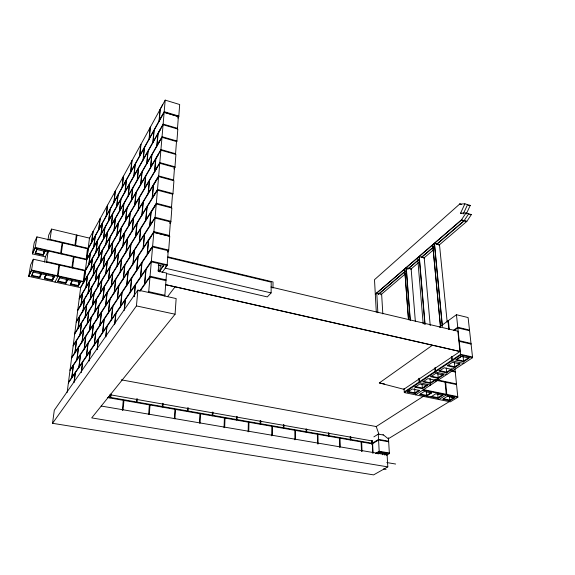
<?xml version="1.0" encoding="UTF-8"?>
<svg xmlns="http://www.w3.org/2000/svg" width="575" height="575" viewBox="0 0 575 575"><rect width="100%" height="100%" fill="white"/><g stroke="black" fill="none" stroke-linecap="round" stroke-linejoin="round"><path stroke-width="0.86" d="M283.978 424.717L283.971 427.807L306.159 431.688M283.396 428.31L283.403 424.616M272.349 435.297L272.421 426.384M166.434 273.549L267.296 296.908L271.113 292.919L271.213 282.145L167.814 257.485M271.759 435.872L271.838 426.283M272.981 288.14L273.032 281.951L167.922 256.853M260.806 420.627L260.762 423.739L283.396 427.707M260.166 424.242L260.216 420.519M248.156 431.839L248.364 422.179M248.767 431.264L248.961 422.287M236.447 420.095L236.555 416.343M237.152 416.451L237.058 419.585L260.173 423.638M224.049 427.728L224.401 417.989M224.674 427.34L225.005 418.097M212.225 415.862L212.391 412.081M212.994 412.189L212.865 415.351L236.462 419.484M200.078 423.135L200.538 413.82M199.46 423.035L199.92 413.705M187.493 411.535L187.709 407.725M188.334 407.833L188.154 411.024L212.254 415.243M174.318 418.737L174.922 409.335M174.951 418.844L175.555 409.45M387.809 466.878L91.705 417.896L175.073 314.223L176.144 298.569L137.907 290.08L54.302 410.234L52.533 423.308L373.599 474.885L387.809 466.878L387.126 454.918L101.164 406.036M162.222 407.114L162.502 403.269M163.135 403.384L162.905 406.597L187.529 410.909M164.802 296.053L166.542 273.067L158.197 271.134L158.808 263.602M162.085 272.543L167.109 265.557L168.231 250.736M170.408 221.921L169.33 236.196L153.82 232.35L71.587 358.081M171.472 207.913L172.507 194.156M173.528 180.651L174.534 167.382M175.519 154.352L176.489 141.551M177.452 128.951L178.387 116.588L164.134 112.319L88.112 248.896L36.922 236.907L34.191 242.887L32.408 253.884L45.317 256.817M167.663 252.224L168.647 250.822L169.747 236.282L153.841 232.343M169.848 223.459L170.818 222.015L171.875 208.006L156.256 203.96L74.7 333.931M173.988 169L174.929 167.476L175.914 154.445L160.878 150.204L80.658 287.665L28.75 276.367L30.59 265.053L33.321 259.217L85.308 270.911L161.985 137.346L176.877 141.644L177.826 129.066L163.07 124.725L86.717 259.828L35.14 247.976L32.408 253.884M177.919 118.141L178.768 116.682L179.68 104.528L165.205 100.122L89.484 238.122L83.878 282.152L31.481 270.609L28.75 276.367M159.39 271.925L163.415 265.607L159.9 270.552L158.197 270.157M148.63 414.345L149.385 404.872M149.277 414.46L150.032 404.98M160.324 265.312L159.843 271.292L158.132 270.897M148.652 292.467L165.19 100.115M136.404 402.601L136.749 398.727M137.396 398.842L137.116 402.083L162.272 406.489M145.755 269.905L144.49 284.172L140.041 290.519M148.364 240.688L147.143 254.423L136.879 269.79M150.873 212.542L149.694 225.781L139.545 241.651M153.288 185.409L152.145 198.174L142.111 214.497M155.617 159.225L154.517 171.544L144.591 188.277M157.866 133.939L156.803 145.842L146.992 162.948M160.044 109.502L159.023 120.994L149.313 138.453M144.692 284.539L146.028 269.51M147.351 254.747L148.638 240.278L151.225 236.339M149.895 226.068L151.139 212.118L156.278 203.952M152.353 198.425L153.547 184.97L158.628 176.583M154.718 171.76L155.875 158.779L158.377 154.517M157.004 146.021L158.118 133.486L160.59 129.138M159.225 121.145L160.303 109.034L162.739 104.607M52.533 423.308L136.44 305.907L137.907 290.08M140.393 277.747L141.73 263.149M143.053 248.817L144.347 234.737M145.619 220.915L146.862 207.338M148.091 194.005L149.292 180.902M150.478 168.022L151.642 155.365M152.792 142.909L153.92 130.683M141.996 262.753L140.724 276.625L151.347 261.086L167.167 264.809M144.605 234.334L143.376 247.703L153.877 231.632L169.381 235.477M147.121 206.921L145.935 219.822L156.314 203.263L171.522 207.223M149.55 180.471L148.407 192.92L158.664 175.928L173.578 179.982M151.893 154.927L150.787 166.951L160.928 149.558L175.569 153.705M154.165 130.23L153.101 141.853L163.127 124.099L177.495 128.326M123.036 409.975L123.948 400.423M134.097 296.729L135.175 285.365M137.899 256.687L136.627 270.171L126.924 284.697M140.523 229.03L139.287 242.046L129.691 257.054M143.053 202.342L141.86 214.906L132.358 230.359M145.497 176.561L144.347 188.693L134.938 204.556M147.854 151.649L146.747 163.379L137.432 179.608M150.147 127.542L149.069 138.884L139.854 155.458M134.37 296.262L135.434 284.992M136.814 270.509L138.158 256.299M139.481 242.341L140.774 228.634M142.047 215.165L143.304 201.926M144.533 188.923L145.741 176.137M146.934 163.573L148.098 151.218M149.256 139.049L150.391 127.104M122.31 410.55L123.287 400.308M130.108 292.768L131.51 278.444M132.882 264.363L134.227 250.542M135.549 236.958L136.85 223.603M138.129 210.486L139.387 197.584M140.623 184.906L141.845 172.435M143.046 160.159L144.224 148.098M131.754 278.07L130.432 291.683L140.458 277.013M134.471 250.154L133.192 263.293L143.118 248.105M137.094 223.208L135.865 235.894L145.676 220.232M139.632 197.182L138.438 209.429L148.149 193.344M142.083 172.018L140.925 183.863L150.535 167.382M144.454 147.674L143.34 159.131L152.849 142.298M124.394 309.911L125.429 299.611M126.852 285.401L128.247 271.443M129.619 257.737L130.971 244.26M132.293 231.013L133.594 217.997M134.873 205.189L136.131 192.603M137.375 180.227L138.589 168.044M139.797 156.055L140.976 144.268M124.15 310.263L125.185 299.97M128.009 271.81L126.68 285.056L117.501 298.799M130.733 244.641L129.447 257.428L120.355 271.652M133.357 218.385L132.121 230.74L123.108 245.403M135.901 193.006L134.701 204.952L125.774 220.009M138.359 168.453L137.202 180.018L128.354 195.435M140.746 144.684L139.624 155.875L130.856 171.63M110.019 397.986L110.429 394.076M111.09 394.198L110.752 397.462L136.462 401.968M120.391 306.971L121.835 292.905M123.251 279.083L124.646 265.499M126.018 252.145L127.37 239.013M128.692 226.104L129.993 213.411M131.28 200.927L132.537 188.643M133.788 176.539L135.01 164.651M122.073 292.553L120.7 305.914L130.18 292.05M124.883 265.132L123.56 278.041L132.947 263.666M127.6 238.639L126.32 251.11L135.621 236.282M130.223 213.023L128.987 225.084L138.194 209.832M132.768 188.248L131.567 199.913L140.688 184.273M135.233 164.249L134.076 175.548L143.103 159.555M114.576 324.724L115.726 313.785M118.637 286.134L117.271 299.144L108.567 312.175M121.447 259.433L120.125 272.004L111.493 285.495M124.164 233.608L122.885 245.762L114.324 259.684M126.788 208.617L125.551 220.383L117.063 234.693M129.332 184.431L128.132 195.823L119.715 210.493M131.797 160.986L130.64 172.026L122.295 187.026M114.899 323.545L115.956 313.447M117.429 299.496L118.867 285.789M120.283 272.32L121.67 259.073M123.043 246.042L124.387 233.234M125.709 220.635L127.01 208.236M128.29 196.039L129.548 184.043M130.798 172.213L132.02 160.59M111.191 320.412L112.671 306.604M114.13 293.027L115.568 279.68M116.977 266.556L118.364 253.64M119.729 240.939L121.073 228.44M122.396 216.15L123.697 204.046M124.983 192.122L126.241 180.399M112.894 306.274L111.485 319.391L120.462 306.259M115.791 279.335L114.425 292.021L123.323 278.401M118.587 253.287L117.264 265.549L126.09 251.483M121.289 228.074L120.017 239.947L128.757 225.465M123.913 203.672L122.676 215.165L131.344 200.308M126.457 180.011L125.264 191.152L133.846 175.943M105.707 336.562L106.77 326.873M109.746 299.733L108.344 312.512L100.086 324.882M112.628 273.484L111.27 285.847L103.069 298.662M115.417 248.077L114.102 260.044L105.965 273.276M118.119 223.474L116.847 235.067L108.768 248.68M120.736 199.64L119.499 210.874L111.485 224.839M123.273 176.525L122.08 187.414L114.13 201.71M105.843 336.993L106.986 326.55M108.488 312.865L109.969 299.395M111.413 286.163L112.851 273.132M114.245 260.331L115.64 247.717M116.991 235.319L118.335 223.1M119.643 211.097L120.951 199.259M122.223 187.615L123.488 176.137M104.19 319.283L102.753 332.17L111.263 319.714M107.151 292.819L105.757 305.282L114.202 292.359M110.019 267.202L108.668 279.263L117.048 265.902M112.793 242.391L111.485 254.078L119.794 240.307M115.482 218.349L114.217 229.677L122.461 215.539M118.098 195.033L116.869 206.015L125.048 191.533M102.465 333.162L103.982 319.599M105.477 306.267L106.943 293.149M108.388 280.241L109.811 267.54M111.212 255.041L112.585 242.736M113.943 230.632L115.28 218.708M116.596 206.957L117.889 195.399M97.082 349.665L98.267 339.293M101.308 312.635L99.878 325.191L92.022 336.943M104.255 286.832L102.868 298.986L95.069 311.176M107.108 261.833L105.764 273.607L98.016 286.206M109.868 237.612L108.567 249.025L100.869 261.999M112.549 214.123L111.284 225.192L103.644 238.51M115.151 191.331L113.929 202.062L106.339 215.704M97.29 349.37L98.476 338.991M100.007 325.543L101.516 312.318M102.997 299.309L104.456 286.501M105.893 273.901L107.309 261.496M108.697 249.284L110.069 237.267M111.421 225.429L112.75 213.771M114.066 202.278L115.352 190.965M94.178 345.266L95.723 331.947M97.247 318.845L98.749 305.95M100.222 293.257L101.674 280.765M103.097 268.46L104.506 256.349M105.893 244.425L107.259 232.681M108.603 221.102L109.933 209.702M95.924 331.646L94.458 344.296L102.537 332.479M98.943 305.641L97.527 317.889L105.548 305.605M101.868 280.442L100.496 292.308L108.459 279.601M104.7 256.019L103.371 267.526L111.277 254.423M107.453 232.336L106.159 243.498L114.008 230.029M110.127 209.35L108.869 220.182L116.66 206.375M89.089 360.432L90.189 351.088M93.287 324.904L91.828 337.238L84.353 348.428M96.284 299.532L94.868 311.485L87.443 323.1M99.188 274.936L97.822 286.522L90.433 298.533M102.005 251.081L100.683 262.322L93.337 274.699M104.743 227.937L103.457 238.841L96.162 251.555M107.403 205.462L106.152 216.049L98.907 229.08M89.183 360.999L90.39 350.8M91.95 337.597L93.481 324.602M94.99 311.815L96.478 299.223M97.944 286.824L99.382 274.613M100.805 262.595L102.199 250.75M103.579 239.092L104.93 227.599M106.274 216.265L107.59 205.11M86.3 356.773L87.874 343.692M89.42 330.812L90.943 318.133M92.438 305.656L93.919 293.358M95.371 281.254L96.801 269.33M98.217 257.586L99.604 246.007M100.977 234.593L102.328 223.359M88.068 343.404L86.573 355.832L94.257 344.598M91.13 317.838L89.686 329.885L97.326 318.198M94.106 293.056L92.704 304.728L100.294 292.632M96.988 269.014L95.63 280.341L103.169 267.857M99.791 245.683L98.469 256.68L105.958 243.836M102.515 223.028L101.236 233.702L108.675 220.527M81.291 372.32L82.505 362.315M85.646 336.583L84.166 348.709L77.05 359.368M88.687 311.628L87.256 323.387L80.169 334.463M91.641 287.428L90.253 298.835L83.203 310.292M94.508 263.932L93.157 275.008L86.149 286.824M97.29 241.126L95.975 251.879L89.01 264.026M100 218.96L98.72 229.403L91.792 241.859M81.478 372.054L82.692 362.042M84.273 349.068L85.833 336.296M87.364 323.725L88.873 311.334M90.361 299.137L91.828 287.119M93.272 275.281L94.688 263.623M96.09 252.13L97.47 240.803M98.835 229.633L100.179 218.629M80.579 354.603L79.07 366.814L86.379 356.112M83.684 329.468L82.225 341.313L89.499 330.172M86.703 305.081L85.28 316.573L92.517 305.037M89.628 281.412L88.248 292.567L95.443 280.65M92.474 258.427L91.13 269.265L98.282 256.996M95.242 236.088L93.941 246.618L101.049 234.032M78.804 367.727L80.392 354.876M81.959 342.218L83.504 329.748M85.028 317.472L86.523 305.375M87.997 293.458L89.448 281.714M90.886 270.142L92.295 258.743M93.689 247.487L95.062 236.411M74.089 381.786L75.188 373.01M78.365 347.717L76.87 359.634L70.078 369.804M81.449 323.172L79.997 334.743L73.233 345.316M84.439 299.352L83.03 310.579L76.295 321.526M87.343 276.216L85.97 287.119L79.271 298.418M88.766 264.895L90.16 253.733M91.547 242.722L92.913 231.876M74.153 382.404L75.368 372.751M76.971 360L78.545 347.444M80.097 335.074L81.621 322.891M83.131 310.888L84.611 299.058M86.078 287.399L87.515 275.914M88.938 264.586L90.34 253.424M91.727 242.406L93.085 231.56M84.669 270.768L83.31 281.441L58.039 275.871M87.486 248.745L86.164 259.124L61.281 253.403M71.659 378.17L73.269 365.535M74.851 353.093L76.41 340.831M77.948 328.749L79.465 316.847M80.953 305.109L82.426 293.545M73.442 365.276L71.911 377.279L78.883 367.08M76.583 340.558L75.102 352.209L82.038 341.586M79.638 316.566L78.2 327.872L85.1 316.861M82.599 293.257L81.204 304.247L88.068 292.869M85.481 270.617L84.123 281.29L90.958 269.567M88.284 248.587L86.962 258.966L93.761 246.934M70.366 284.352L72.486 280.147L70.366 284.352L78.265 286.106L78.804 282.002M78.265 286.106L80.442 281.901L78.337 285.538L70.445 283.791M67.16 392.445L80.73 287.105L83.95 281.585M73.384 256.766L71.947 267.325L46.611 261.618M76.353 234.988L74.958 245.252L50.003 239.401M72.515 268.029L74.024 256.917M75.512 245.942L76.978 235.132M57.802 281.613L59.85 277.366L57.802 281.613L65.794 283.36L66.369 279.242M58.938 264.974L57.385 275.727L31.575 270.034L28.843 275.799M62.143 242.808L60.634 253.259L35.226 247.415L32.495 253.331M59.584 265.125L57.96 276.438L54.977 282.073M61.202 253.956L62.783 242.959M44.749 276.474L44.412 278.695L52.483 280.478L53.051 276.618M52.483 280.478L54.51 276.194L52.562 279.91L44.498 278.127L46.381 274.404L44.412 278.695M44.57 262.121L45.382 256.845L48.235 250.995L46.525 262.186M47.948 240.199L48.731 235.067L51.585 229.073L89.484 238.122M49.924 239.947L51.585 229.073M39.747 277.675L41.688 273.369L39.833 277.107L31.675 275.324L31.582 275.892L39.747 277.675L40.351 273.808M35.204 253.403L37.095 248.989L35.204 253.403L43.24 255.228L43.865 251.203M31.582 275.892L33.479 271.565L32.035 274.57M31.481 270.609L33.321 259.217M35.14 247.976L36.922 236.907M461.89 213.577L460.561 213.181L464.902 203.823L470.249 205.419L466.253 213.972M463.227 213.965L467.583 204.621M43.24 255.228L45.173 250.844L43.326 254.675L35.291 252.849M65.794 283.36L67.886 279.134L65.873 282.792L57.888 281.046M91.619 242.176L88.183 248.35L75.591 245.403M161.733 116.15L159.275 120.542L164.198 111.694L178.811 116.071L177.97 117.53M88.83 264.335L85.38 270.351L72.594 267.476M159.548 141.083L157.061 145.389L162.042 136.713L176.928 141.012M79.199 298.986L159.757 163.271L174.929 167.476M157.291 166.887L154.776 171.106L159.814 162.61L174.98 166.822L174.031 168.346M77.797 309.889L81.032 304.527M77.718 310.464L158.614 176.583M76.216 322.115L157.449 190.138M154.955 193.631L152.411 197.743L157.507 189.455L172.967 193.567M74.772 333.335L78.02 328.152M73.154 345.92L155.056 218.011L170.818 222.015M152.533 221.368L149.96 225.364L155.121 217.3L170.876 221.303L169.905 222.755M71.667 357.47L74.93 352.475M438.847 245.281L466.821 221.411L471.363 214.583L465.994 213.002L461.459 219.851L375.31 294.263L461.603 219.995L464.147 220.635L468.683 213.792M151.728 247.573L147.416 254.021L152.634 246.201L168.705 250.089L167.72 251.491M69.992 370.429L152.569 246.941L168.647 250.822M68.461 382.325L71.738 377.531M68.382 382.957L151.282 261.833L167.109 265.557M144.763 283.777L150.046 276.237L166.024 279.896M139.797 291.518L149.982 276.999L165.967 280.658M165.169 267.598L166.168 266.203M167.541 296.707L175.131 286.752L432.558 345.144L379.327 382.936L403.801 389.289L460 351.505L457.865 331.193L270.918 287.011M376.309 312.175L374.497 279.687L459.741 204.01L461.373 204.499M378.321 294.263L405.389 271.041M407.675 269.078L418.643 259.663M421.195 257.478L433.579 246.855M436.842 244.059L464.147 220.635L466.821 221.411L461.603 219.995M378.544 294.314L405.217 271.436M407.948 269.093L418.269 260.238M421.87 257.147L433.356 247.3M436.684 244.447L464.284 220.778M380.866 294.774L405.425 273.815M410.881 269.158L418.521 262.631M423.84 258.096L433.392 249.938M460.978 204.477L459.741 204.01M439.307 327.218L456.442 314.712L468.1 317.558L472.6 357.693L415.574 394.838M453.704 330.136L457.765 327.254L469.502 330.05M454.25 330.46L457.829 327.923L469.574 330.718M404.283 391.927L419.132 382.008M435.103 371.349L419.52 381.75L419.24 378.206M451.893 360.137L435.512 371.069L435.21 367.705M404.038 388.448L404.326 392.574L460.683 355.005L472.6 357.693M414.949 386.522L414.999 387.176L419.779 384.007L427.239 385.552L427.182 384.898L422.373 388.046L415.775 386.695M408.207 390.971L409.551 390.094M455.853 360.015L461.409 356.363L469.2 358.11L463.644 361.747L455.853 360.015L461.43 356.371M407.582 392.064L412.289 388.973L419.692 390.482L414.992 393.559L407.582 392.064L407.538 391.417L414.942 392.919L418.974 390.274M442.527 374.85L438.2 377.682L430.653 376.079M459.461 363.752L454.818 366.8L447.997 365.305M469.121 357.427L463.572 361.064L456.643 359.526M414.999 387.176L422.431 388.7L427.239 385.552M422.869 381.218L430.402 382.792L435.332 379.558L435.39 380.219L427.865 378.637L422.927 381.872L430.459 383.446L443.311 375.044L443.253 374.375M438.969 370.508L446.631 372.162L451.806 368.769L451.871 369.445L444.216 367.777L439.034 371.184L446.696 372.83L460.194 363.997L452.475 362.293L447.206 365.793L454.89 367.468L454.394 362.559M435.455 381.189L437.712 379.723M121.267 379.831L376.223 426.542L424.091 395.852M420.275 394.098L426.715 395.399L431.494 392.344L431.552 392.984L426.765 396.038L426.427 391.942M430.905 396.879L435.713 393.839L442.915 395.305L442.858 394.666L438.021 397.684L431.652 396.398M373.879 436.863L378.264 434.118L383.317 435.023M431.552 392.984L424.3 391.482L419.52 394.579L438.078 398.324L442.915 395.305M438.862 399.532L446.279 394.924L445.079 382.145M371.738 443.605L378.544 439.401L388.65 441.198L389.376 453.603L386.537 455.263M371.766 444.188L378.58 439.99L388.686 441.78M454.71 397.081L449.808 400.071L443.382 398.777M449.873 400.71L454.775 397.72L447.537 396.225L442.642 399.251L449.873 400.71L449.478 396.642M449.319 401.63L388.247 438.804L383.029 434.571M454.962 368.891L457.822 397.282L450.318 401.839L404.326 392.574M375.425 453.503L379.177 451.26L389.34 453.007M376.395 453.531L379.205 451.857L389.376 453.603M384.603 454.466L386.616 453.28L386.644 453.876L384.632 455.055M434.305 243.275L436.986 243.937M439.53 244.813L434.312 243.383L442.232 326.154M424.249 257.859L419.118 256.486L424.896 324.336M411.183 269.007L406.122 267.691L410.14 320.289M459.648 204.082L464.902 203.823M468.481 205.498L470.249 205.419M460.561 213.181L465.994 213.002M469.804 214.633L471.363 214.583M383.467 468.956L386.084 469.387M386.824 462.552L395.643 464.032M386.644 453.876L380.003 452.741L377.983 453.919L380.018 452.741L379.967 452.144M108.337 397.045L110.091 397.347M328.454 435.598L306.719 431.789L306.691 429.108M350.319 439.422L329.008 435.692L328.943 433.033M371.745 443.181L350.858 439.523L350.757 436.878M107.41 397.533L372.852 443.95M109.897 394.723L372.499 440.996M423.351 389.598L446.222 394.277M457.757 396.642L446.804 394.4L445.654 382.267M422.812 390.123L457.822 397.282M379.327 382.936L384.61 384.014M454.76 397.735L447.537 396.225L447.472 395.578M437.474 379.924L456.478 383.927M436.339 380.305L456.543 384.56M443.311 375.044L435.721 373.419L430.711 376.747L438.258 378.343L437.798 373.225M136.44 305.907L175.073 314.223M175.131 286.752L165.557 284.683L460 351.505L433.413 345.345M451.885 370.681L455.213 371.407M450.901 371.076L455.278 372.025M33.386 272.133L54.424 276.762M59.764 277.933L80.363 282.462M148.717 291.683L164.86 295.277M472.528 357.003L460.611 354.322L452.324 359.849L451.979 356.421M37.008 249.543L48.221 252.116M459.173 340.673L471.004 343.419M456.442 314.712L459.245 341.356L471.076 344.094M158.197 265.147L163.357 266.354M165.226 268.173L271.113 292.919M417.651 257.887L423.178 323.826M157.442 190.153L172.91 194.249L173.93 180.744L158.607 176.597M164.148 112.305L178.768 116.682M432.709 244.648L440.536 327.11M376.223 426.542L378.889 434.082M463.019 355.932L463.644 361.747M463.709 362.76L463.781 363.436L451.957 360.82L451.54 356.593M459.245 341.356L460.683 355.005M448.399 320.577L449.291 329.468M447.982 320.886L448.852 329.619M439.494 244.727L447.177 322.108M434.492 243.347L442.419 326.126M446.229 367.964L446.696 372.83M446.725 373.836L446.789 374.505L435.167 372.018L434.808 367.978M432.723 244.756L440.5 327.031M437.632 393.379L438.078 398.324M424.213 257.772L430.229 325.587M430.028 378.372L430.459 383.446M430.553 384.387L430.61 385.042L419.182 382.67L418.837 378.321M419.283 256.457L425.069 324.307M422.093 384.546L422.431 388.7M411.147 268.928L415.358 321.511M406.288 267.662L410.313 320.261M414.611 388.571L414.992 393.559M408.523 319.75L404.663 268.949L408.487 319.678M382.821 313.921L381.642 294.22L376.754 293.02L377.876 312.757M388.448 437.783L388.65 441.198M382.447 453.064L382.54 454.782M378.264 434.118L379.205 451.857M372.614 443.663L373.089 453.129M372.14 440.529L372.765 453.1M371.615 440.436L371.773 443.763M361.646 441.988L362.056 451.483M361.107 441.895L361.517 451.397M350.218 436.655L350.34 440.012M340.005 438.207L340.278 446.904M339.458 438.114L339.746 447.472M328.39 432.81L328.469 436.188M317.932 434.348L318.112 443.993M317.371 434.247L317.551 443.893M306.123 428.878L306.166 432.285M295.406 430.409L295.457 439.243M294.838 430.308L294.889 439.817"/></g></svg>
